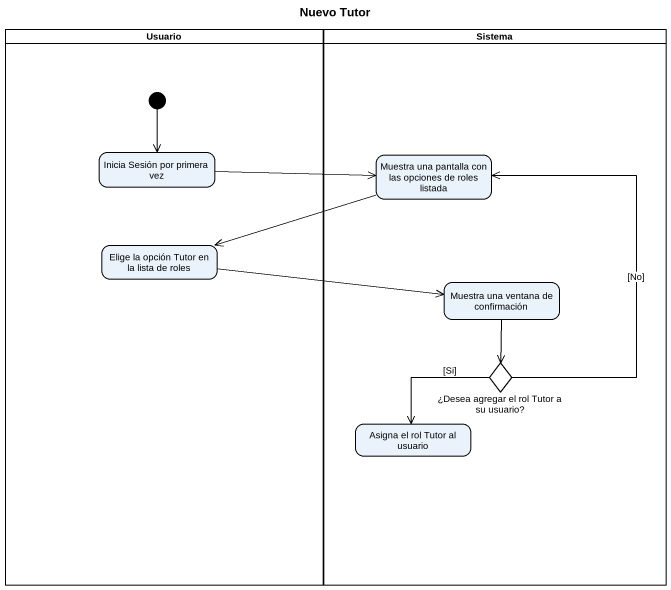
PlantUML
@startuml
title Nuevo Tutor
hide empty description
state Usuario <<partition>> {
  state "Inicia Sesión por primera vez" as Inicia_Sesión_por_primera
  state "Elige la opción Tutor en la lista de roles" as Elige_la_opción_Tutor_en_la
  [*] --> Inicia_Sesión_por_primera
}
state Sistema <<partition>> {
  state "Muestra una pantalla con las opciones de roles listada" as Muestra_una_pantalla_con
  state "Muestra una ventana de confirmación" as Muestra_una_ventana_de
  state "¿Desea agregar el rol Tutor a su usuario?" as Desea_agregar_el_rol_Tutor <<choice>>
  state "Asigna el rol Tutor al usuario" as Asigna_el_rol_Tutor_al
}
Inicia_Sesión_por_primera -right-> Muestra_una_pantalla_con
Muestra_una_pantalla_con -left-> Elige_la_opción_Tutor_en_la
Elige_la_opción_Tutor_en_la -right-> Muestra_una_ventana_de
Muestra_una_ventana_de --> Desea_agregar_el_rol_Tutor
Desea_agregar_el_rol_Tutor -up-> Muestra_una_pantalla_con : [No]
Desea_agregar_el_rol_Tutor --> Asigna_el_rol_Tutor_al : [Si]
@enduml
